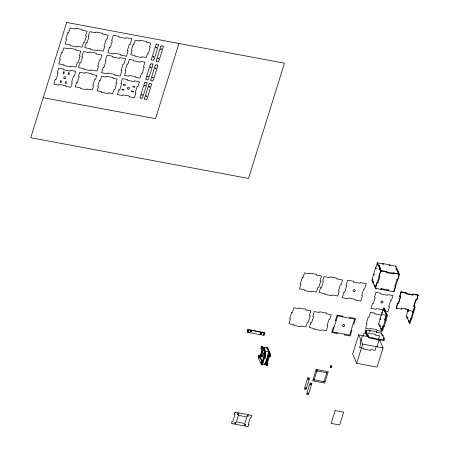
<?xml version="1.0" encoding="UTF-8"?>
<svg xmlns="http://www.w3.org/2000/svg" width="449" height="449" viewBox="0 0 449 449"><rect width="100%" height="100%" fill="white"/><g stroke="black" fill="none" stroke-linecap="round" stroke-linejoin="round"><path stroke-width="0.67" d="M262.076 355.855C262.306 357.814 263.047 353.324 262.182 355.395M261.851 348.789C261.879 350.377 262.716 346.942 261.077 348.688L261.823 346.302L264.859 353.29L264.113 355.681L265.146 355.855L264.214 355.361L264.366 355.709M259.051 357.78C259.028 359.352 260.005 355.9 258.282 357.657L259.028 355.266L259.803 355.412L262.839 362.399L262.379 363.886M267.155 361.765L268.019 354.968L269.888 356.759L270.629 354.373L267.593 347.38L266.566 347.206L266.201 348.368M235.579 412.642L235.652 412.305L251.114 415.196L251.013 415.516L251.788 415.662L251.244 417.413L250.469 417.267L248.218 424.479L248.993 424.625L248.449 426.376L247.674 426.23L247.573 426.55L232.111 423.66L232.212 423.34L231.437 423.194L231.981 421.443L232.756 421.589L235.007 414.371L234.232 414.231L234.776 412.479L235.551 412.625L235.652 412.305M262.446 362.534L262.446 361.933M263.125 360.727L262.362 363.426L265.713 352.746L263.339 347.29L262.929 347.212L262.306 349.215M178.96 43.458L155.506 118.693L43.216 97.686M249.122 332.243L247.253 331.873L247.646 329.779L248.572 330.273L247.646 329.779M247.253 331.873L247.797 330.127M247.102 331.525L247.876 331.671L247.927 332.339L263.389 335.235L264.135 332.844L263.984 332.496L248.522 329.6L248.42 329.92M247.927 332.339L248.522 329.6M263.984 332.496L264.034 333.164L264.809 333.31L264.265 335.061L263.339 334.561M264.298 334.123L264.657 332.962L248.673 329.953M259.146 357.421L258.231 356.983L258.776 355.238L259.702 355.731L258.776 355.238M261.952 348.514L261.021 348.02L261.571 346.269L262.598 346.448L265.634 353.436L265.174 354.923M259.185 356.545L259.55 355.378M259.702 355.731L259.803 355.412M261.571 346.269L262.497 346.768L262.598 346.448M259.601 357.898L261.89 350.551M260.218 357.309L260.92 354.867M261.049 354.637L262.3 350.63M260.364 357.37L260.785 356.035M261.2 354.699L262.446 350.691M260.723 357.612L262.519 351.848M263.518 348.649L263.917 347.369L267.318 348.003L268.99 351.848L265 364.655L262.278 364.15M261.924 356.242L262.278 354.979M262.121 362.927L262.895 363.073L261.963 362.573L261.576 364.672L261.419 364.324L262.351 364.818L261.324 364.644L262.064 362.253L259.028 355.266M267.593 347.38L267.492 347.7L266.717 347.554L266.818 347.234L269.855 354.227L269.108 356.613L270.141 356.792L270.685 355.041L269.754 354.547L270.141 356.792L269.209 356.293L269.361 356.646M262.396 361.456L264.192 355.698M265.185 352.493L265.589 351.213L263.917 347.369L264.046 349.445M262.182 362.685L265.303 352.667L265.713 352.746M262.098 364.79L262.199 364.47M264.893 355.827L264.989 355.507M262.25 365.138L265.786 353.79M269.114 353.38L269.523 353.458L265.982 364.812L265.572 364.734L269.114 353.38L268.586 352.168M267.89 364.004L266.959 363.51L267.89 364.004L267.346 365.755L266.319 365.576L267.06 363.19L265.954 360.648M266.47 365.929L270.006 354.575M267.093 365.722L267.194 365.402L266.414 365.256L266.571 365.609M267.374 364.818L267.834 363.336L267.009 361.428M337.738 332.889L337.513 333.618L331.631 332.518L333.354 326.984L334.135 327.13M342.727 316.882L342.957 316.152L337.076 315.052L335.352 320.58L336.127 320.726M344.546 334.163L344.316 334.892L350.198 335.992L351.921 330.458L351.146 330.312M349.535 318.156L349.76 317.421L355.642 318.521L353.919 324.055L353.144 323.909M382.857 264.293L383.087 263.563L395.923 266.285L399.419 274.328L393.975 291.794L375.409 288.32L371.912 280.277L375.482 267.991L376.256 268.137M376.408 268.491L375.633 268.345L377.356 262.811L383.238 263.911L383.008 264.641M372.917 279.693L372.142 279.547L373.147 281.86L372.917 282.589L373.691 282.73M379.136 265.264L378.911 265.993L378.137 265.847L378.361 265.118L379.136 265.264L380.477 268.339L380.247 269.069L379.472 268.923L379.697 268.193L380.477 268.339M368.18 336.632L358.65 334.847L352.661 354.059L356.674 363.292L377.093 367.108L383.081 347.896L379.601 339.899M375.257 285.081L374.483 284.935L374.253 285.665L375.033 285.811M376.565 288.213L375.257 287.972L376.98 282.438L377.912 282.932L379.905 276.533L378.978 276.034L380.701 270.506L386.583 271.606L386.505 272.683L393.313 273.957L393.386 272.874L399.268 273.974L397.696 279.862L396.77 279.362M375.409 288.32L380.853 270.854L377.356 262.811M369.875 331.592L370.105 330.862L365.772 330.054L365.548 330.784L366.188 332.254M365.621 332.597L365.851 331.867L366.625 332.013L366.401 332.743L365.621 332.597L366.962 335.672L367.737 335.818L368.584 337.777L379.871 340.207L379.949 339.13L384.277 339.938L384.047 340.668L379.719 339.859L379.949 339.13M356.674 363.292L362.663 344.08L358.65 334.847M386.583 271.606L386.505 272.683M381.364 288.342L381.291 289.42L380.365 288.926M366.962 335.672L367.187 334.943L365.851 331.867M367.737 335.818L367.961 335.089L367.187 334.943M389.665 265.567L389.889 264.831M389.816 265.915L390.046 265.185M369.723 331.244L369.948 330.515L376.756 331.789L376.683 332.866M368.584 337.777L368.814 337.047L367.961 335.089M372.917 338.585L373.141 337.856L368.814 337.047M393.386 272.874L393.313 273.957M373.068 338.933L373.141 337.856M388.172 289.616L388.099 290.694L387.942 290.346L388.722 290.492M395.698 267.015L395.923 266.285M380.241 326.137L379.467 325.991L378.614 324.032L381.953 312.476L382.728 312.622M382.879 312.975L382.105 312.83L383.603 308.025L384.378 308.171L386.073 313.318M395.923 269.175L396.153 268.446L396.927 268.592L396.697 269.321M376.526 332.518L376.756 331.789M384.153 308.901L384.378 308.171M379.467 325.991L379.691 325.261L380.466 325.407M385.562 313.789L385.792 313.06L386.567 313.206L386.342 313.935L385.562 313.789L383.603 308.025M397.264 272.251L397.488 271.522L396.153 268.446M398.039 272.397L398.263 271.667L397.488 271.522M381.65 331.025L383.149 326.221L383.923 326.367L382.43 331.171L381.65 331.025L379.691 325.261M394.014 290.829L395.547 285.912L395.698 286.26L394.924 286.12L396.922 279.716M378.322 339.921L379.59 335.846L375.263 335.038L375.487 334.309L368.685 333.035L368.455 333.764L364.128 332.956L362.859 337.025L362.085 336.879L360.087 343.283L360.861 343.429L359.593 347.504L363.92 348.312L363.696 349.041L370.498 350.315L370.728 349.586L375.055 350.394L376.324 346.319L377.104 346.465L379.096 340.061M383.149 326.221L383.3 326.575L386.64 315.018L385.792 313.06M381.01 333.68L381.235 332.95L376.907 332.137M386.073 320.317L384.524 320.025L386.017 315.22L381.689 314.412L381.465 315.142L374.657 313.868L374.887 313.138L370.554 312.33L369.061 317.129L368.287 316.988L366.289 323.392L367.063 323.533L365.57 328.337L369.897 329.145L370.122 328.415L376.93 329.689L376.7 330.419L381.027 331.227L382.526 326.429L384.08 326.715L386.073 320.317L387.42 315.159L386.567 313.206M381.858 335.633L382.088 334.903L381.235 332.95M382.638 335.779L382.862 335.049L382.088 334.903M384.204 338.125L383.424 337.979L383.199 338.709L383.974 338.855L384.204 338.125L382.862 335.049M401.434 308.008L401.355 309.092L396.254 308.132L397.595 302.98L398.527 303.479L397.595 302.98M398.527 303.479L400.519 297.075L399.593 296.576L401.092 291.777L406.193 292.731L406.121 293.809L412.923 295.083L413.001 294.005L418.103 294.959L416.756 300.112L415.83 299.618L413.832 306.016L414.764 306.515L413.265 311.314L408.163 310.36L408.236 309.282L408.163 310.36M396.254 308.132L397.747 303.333M399.745 296.929L401.092 291.777M398.37 303.126L400.368 296.722L399.593 296.576M406.121 293.809L406.193 292.731M407.877 318.296L407.103 318.15L406.255 316.197L408.197 309.12M412.923 295.083L413.001 294.005M407.103 318.15L407.333 317.421L408.107 317.566M409.292 323.185L410.79 318.386L411.565 318.526L410.066 323.331L409.292 323.185L407.333 317.421M413.978 306.095L414.208 305.365L415.056 307.324L411.716 318.88L410.79 318.386M413.989 306.37L415.982 299.966M410.942 318.734L414.612 306.162L413.832 306.016M418.103 294.959L416.756 300.112M250.52 331.137L251.036 332.12L251.53 331.429L250.637 331.564L251.171 331.699L251.418 331.16M260.42 332.928L260.746 333.613L261.267 332.967M268.968 353.689L268.839 354.643L269.03 353.666M260.6 355.99L260.88 354.688M377.906 263.686L377.132 263.541L378.137 265.847M380.853 270.854L399.419 274.328M381.751 271.471L380.477 271.235L379.472 268.923M373.484 274.395L374.264 274.541M373.641 274.749L374.415 274.895M378.978 276.034L379.905 276.533M373.147 281.86L373.922 282M401.243 292.125L406.345 293.079M413.153 294.353L418.255 295.307M381.521 288.69L388.323 289.964M405.963 293.461L412.771 294.735M414.281 307.178L415.056 307.324M404.835 308.643L406.193 308.901M401.586 308.356L408.388 309.63M396.102 307.784L397.376 308.02M412.783 311.982L413.563 312.128M407.597 311.045L408.371 311.191M407.748 311.393L408.528 311.539M412.94 312.33L413.714 312.476M384.456 309.984L385.231 310.13M383.115 309.832L376.313 308.564L376.082 309.294L370.981 308.34L372.479 303.535L373.254 303.681L375.246 297.277L374.472 297.131L375.97 292.327L381.072 293.287L380.847 294.016L387.65 295.285L387.88 294.555L392.982 295.509L391.489 300.314L390.709 300.168L388.716 306.572L389.491 306.718L387.992 311.522L382.89 310.568M384.226 310.714L385.001 310.86M406.255 316.197L407.03 316.343M386.64 315.018L387.42 315.159M408.669 320.502L409.443 320.642M408.444 321.231L409.219 321.372M379.955 318.88L380.735 319.026M385.147 319.817L385.921 319.963M380.112 319.233L380.887 319.379M378.614 324.032L379.388 324.178M381.027 328.337L381.807 328.483M380.803 329.066L381.577 329.212M373.293 338.204L380.101 339.478M362.663 344.08L383.081 347.896M259.876 334.252L261.223 334.505M261.021 348.02L261.801 348.166M265.589 351.213L268.99 351.848M264.859 353.29L265.634 353.436M269.855 354.227L270.629 354.373M269.905 354.895L270.685 355.041M262.053 354.895L262.339 355.395L261.963 356.383L261.806 355.804L261.874 356.354M258.231 356.983L259.006 357.129M262.064 362.253L262.839 362.399M267.06 363.19L267.834 363.336M414.612 306.162L414.764 306.515M413.114 310.966L413.265 311.314M411.565 318.526L411.716 318.88M400.368 296.722L400.519 297.075M394.772 285.766L394.924 286.12M383.087 263.563L383.238 263.911M393.824 291.446L393.975 291.794M401.204 308.738L401.355 309.092M375.482 267.991L375.633 268.345M377.761 282.584L377.912 282.932M374.483 284.935L375.487 287.242M381.953 312.476L382.105 312.83M383.923 326.367L384.08 326.715M383.424 337.979L384.277 339.938M379.719 339.859L379.871 340.207M369.948 330.515L370.105 330.862M365.772 330.054L366.625 332.013M264.657 332.962L264.809 333.31M264.113 334.707L264.265 335.061M263.237 334.881L263.389 335.235M267.34 347.352L267.492 347.7M266.566 347.206L266.717 347.554M269.333 355.49L269.888 356.759M268.008 354.07L269.108 356.613M262.345 346.415L262.497 346.768M261.077 348.688L264.113 355.681M267.194 365.402L267.346 365.755M265.191 362.994L266.319 365.576M265.045 363.522L265.572 364.734M247.876 331.671L248.028 332.019M258.282 357.657L261.324 364.644M264.803 355.681L267.503 362.567M267.997 357.18L268.451 356.281M264.91 363.275L265 364.655M263.771 353.442C264.225 354.154 264.051 351.601 263.771 353.442M268.766 354.379L268.929 353.745L268.771 354.334M269.546 354.519L269.625 354.789L269.546 354.48M266.751 363.494L266.751 363.454M237.588 414.045C238.088 414.999 239.39 413.54 237.723 414.36C237.24 413.024 239.744 413.686 237.588 414.045M265.567 363.252C265.965 364.094 265.881 361.4 265.567 363.252M265.976 363.331L266.072 363.606L266.235 362.629L265.976 363.314M268.362 354.289C268.766 355.103 268.665 352.476 268.362 354.289M308.053 379.169C309.03 380.673 309.193 377.603 308.053 379.169M310.338 384.423C311.314 385.921 311.471 382.885 310.338 384.423M260.981 362.377C261.324 363.32 261.374 360.536 260.981 362.332M244.66 424.838C245.233 425.708 246.378 424.552 244.739 425.108C244.817 423.968 246.434 424.507 244.66 424.838M247.455 415.875C248.044 416.711 249.111 415.718 247.506 416.105C247.73 414.988 249.212 415.634 247.461 415.853M313.649 379.832C314.715 381.285 314.743 378.254 313.655 379.803M316.444 370.868C317.505 372.305 317.583 369.274 316.45 370.835M323.516 381.678C324.616 383.104 324.605 380.101 323.521 381.644M326.311 372.715C327.349 374.185 327.45 371.127 326.311 372.715M234.793 422.992C235.13 424.311 236.567 421.959 235.321 423.429C233.789 422.683 236.993 422.122 234.799 422.958M305.258 388.104C306.083 389.681 306.577 386.583 305.258 388.104M307.543 393.363C308.418 394.918 308.805 391.865 307.543 393.363M141.671 94.913C142.501 96.49 142.962 93.426 141.671 94.913M147.463 76.437C148.305 78.014 148.714 74.955 147.463 76.437M146.082 96.165C146.874 97.742 147.435 94.677 146.082 96.165M153.075 56.799C153.928 58.376 154.321 55.317 153.075 56.799M152.318 77.514C153.165 79.086 153.592 76.038 152.318 77.514M157.835 58.465C158.609 60.026 159.171 57.045 157.84 58.421M144.567 85.624C145.324 87.196 145.942 84.216 144.572 85.579M150.359 67.148C151.201 68.725 151.605 65.683 150.359 67.148M148.978 86.876C149.736 88.453 150.331 85.456 148.989 86.831M155.966 47.51C156.718 49.081 157.335 46.107 155.977 47.465M155.214 68.226C156.028 69.803 156.521 66.755 155.214 68.226M160.725 49.177C161.528 50.759 162.05 47.701 160.725 49.177M260.482 333.489C261.267 335.089 261.829 331.991 260.482 333.489M76.498 82.768L75.252 86.842L80.365 87.768L80.147 88.498L86.96 89.733L87.185 89.003L92.298 89.929L93.538 85.849L92.763 85.708L94.717 79.299L95.497 79.439L96.737 75.365L91.624 74.439L91.849 73.709L85.029 72.474L84.805 73.204L79.692 72.278L78.452 76.352L79.226 76.498L77.273 82.908L76.498 82.768M99.633 80.191L97.68 86.601L98.454 86.741L97.214 90.816L101.547 91.602L101.328 92.337L108.142 93.566L108.366 92.836L112.699 93.622L113.945 89.547L114.72 89.688L116.678 83.273L115.898 83.132L117.144 79.058L112.806 78.272L113.03 77.542L106.211 76.308L105.986 77.037L101.654 76.251L100.408 80.332L99.633 80.191M127.151 64.033L125.198 70.442L125.973 70.583L124.508 75.393L128.841 76.173L129.065 75.443L135.884 76.678L135.66 77.408L139.998 78.193L141.463 73.389L142.238 73.529L144.196 67.114L143.416 66.974L144.881 62.17L140.548 61.384L140.324 62.114L133.505 60.879L133.729 60.149L129.391 59.363L127.926 64.173L127.151 64.033M133.224 44.114L131.271 50.524L132.045 50.664L130.805 54.739L135.138 55.524L134.913 56.26L141.732 57.489L141.957 56.759L146.29 57.545L147.536 53.47L148.31 53.611L150.263 47.196L149.489 47.055L150.729 42.981L146.396 42.195L146.621 41.465L139.802 40.23L139.577 40.96L135.244 40.174L133.998 44.255L133.224 44.114M66.671 22.45L30.745 137.708L248.522 178.444L284.442 63.186L66.671 22.45M61.558 52.561L59.56 58.965L60.334 59.105L58.841 63.91L63.943 64.864L63.719 65.593L70.521 66.867L70.751 66.138L75.853 67.092L77.351 62.293L78.126 62.433L80.124 56.035L79.344 55.889L80.842 51.085L75.741 50.131L75.965 49.401L69.163 48.127L68.933 48.857L63.831 47.903L62.332 52.707L61.558 52.561M67.838 32.654L65.84 39.057L66.62 39.203L65.122 44.002L70.224 44.956L69.999 45.686L76.801 46.96L77.032 46.23L82.133 47.184L83.632 42.386L84.406 42.526L86.404 36.128L85.624 35.982L87.123 31.177L82.021 30.223L82.246 29.494L75.443 28.22L75.213 28.949L70.111 27.995L68.613 32.799L67.838 32.654M55.294 79.35L53.801 84.148L58.903 85.102L59.133 84.373L65.936 85.647L65.711 86.376L70.813 87.331L72.311 82.532L71.537 82.386L73.529 75.982L74.304 76.128L75.802 71.324L70.701 70.37L70.471 71.099L63.668 69.825L63.893 69.095L58.791 68.141L57.292 72.946L58.067 73.092L56.074 79.49L55.294 79.35M60.789 80.803L60.245 82.554L61.025 82.7L61.569 80.949L60.789 80.803M63.584 71.84L63.04 73.591L63.814 73.737L64.359 71.986L63.584 71.84M65.784 81.74L65.24 83.486L66.02 83.632L66.564 81.886L65.784 81.74M68.579 72.777L68.035 74.523L68.809 74.669L69.354 72.923L68.579 72.777M79.928 62.77L78.429 67.575L84.311 68.675L84.081 69.404L90.889 70.678L91.113 69.949L96.995 71.049L98.494 66.244L97.714 66.098L99.712 59.695L100.486 59.84L101.985 55.042L96.103 53.942L96.333 53.212L89.525 51.938L89.3 52.668L83.419 51.568L81.92 56.372L82.7 56.512L80.702 62.916L79.928 62.77M86.208 42.863L84.709 47.667L90.591 48.767L90.361 49.497L97.169 50.771L97.394 50.041L103.276 51.141L104.774 46.337L103.994 46.191L105.992 39.787L106.767 39.933L108.265 35.134L102.383 34.034L102.613 33.305L95.805 32.031L95.581 32.76L89.699 31.66L88.2 36.464L88.981 36.605L86.983 43.009L86.208 42.863M103.281 67.142L101.558 72.676L107.434 73.776L107.665 73.041L114.473 74.315L114.242 75.045L120.124 76.145L121.847 70.616L121.073 70.471L123.065 64.067L123.84 64.213L125.568 58.679L119.687 57.579L119.462 58.308L112.654 57.034L112.884 56.305L107.002 55.205L105.279 60.738L106.054 60.884L104.056 67.288L103.281 67.142M109.562 47.235L107.839 52.769L113.72 53.869L113.945 53.134L120.753 54.408L120.523 55.137L126.405 56.237L128.128 50.709L127.353 50.563L129.346 44.159L130.126 44.305L131.849 38.771L125.967 37.671L125.742 38.401L118.934 37.127L119.165 36.397L113.283 35.297L111.56 40.831L112.334 40.977L110.336 47.381L109.562 47.235M118.923 89.822L117.43 94.621L122.532 95.575L122.762 94.846L129.565 96.12L129.34 96.849L134.442 97.803L135.94 93.005L135.16 92.859L137.158 86.455L137.933 86.601L139.431 81.797L134.33 80.842L134.099 81.572L127.292 80.298L127.522 79.568L122.42 78.614L120.921 83.419L121.696 83.565L119.698 89.963L118.923 89.822M122.117 89.132L121.892 89.862L123.75 90.21L123.975 89.474L122.117 89.132M123.582 84.429L123.357 85.158L125.215 85.506L125.439 84.777L123.582 84.429M131.647 90.911L131.417 91.641L133.274 91.989L133.505 91.259L131.647 90.911M133.112 86.214L132.882 86.943L134.739 87.291L134.969 86.562L133.112 86.214M156.005 44.664L151.47 59.217L151.807 59.279L151.582 60.009L153.44 60.357L153.665 59.627L154.007 59.689L158.542 45.141L158.2 45.08L158.43 44.35L156.572 44.002L156.342 44.732L156.005 44.664M144.6 82.779L140.066 97.326L140.408 97.394L140.178 98.123L142.036 98.471L142.266 97.736L142.602 97.803L147.137 83.256L146.801 83.188L147.025 82.459L145.167 82.111L144.943 82.841L144.6 82.779M150.393 64.302L145.858 78.85L146.2 78.917L145.97 79.647L147.828 79.995L148.058 79.265L148.394 79.327L152.929 64.779L152.593 64.718L152.817 63.983L150.959 63.64L150.735 64.37L150.393 64.302M149.012 84.03L144.477 98.578L144.819 98.645L144.589 99.375L146.447 99.723L146.677 98.988L147.014 99.055L151.549 84.507L151.212 84.44L151.436 83.71L149.579 83.362L149.354 84.092L149.012 84.03M160.764 46.331L156.23 60.879L156.572 60.941L156.342 61.67L158.2 62.018L158.43 61.289L158.766 61.35L163.301 46.803L162.959 46.741L163.189 46.011L161.331 45.663L161.101 46.393L160.764 46.331M155.247 65.38L150.712 79.928L151.055 79.995L150.825 80.725L152.682 81.073L152.913 80.343L153.249 80.405L157.784 65.857L157.447 65.795L157.672 65.066L155.814 64.718L155.59 65.447L155.247 65.38M238.385 415.342L236.337 421.92L244.84 423.514L246.888 416.936L238.385 415.342M302.222 277.544L300.229 283.948L301.004 284.088L299.505 288.892L304.613 289.846L304.383 290.576L311.191 291.85L311.415 291.12L316.523 292.075L318.015 287.27L318.796 287.416L320.788 281.012L320.014 280.872L321.512 276.068L316.405 275.114L316.635 274.384L309.827 273.11L309.602 273.839L304.495 272.885L303.002 277.684L302.222 277.544M291.631 312.403L289.639 318.807L290.413 318.953L288.915 323.757L294.022 324.711L293.792 325.441L300.6 326.715L300.824 325.985L305.926 326.939L307.425 322.135L308.199 322.281L310.197 315.877L309.423 315.731L310.916 310.927L305.814 309.973L306.044 309.243L299.236 307.969L299.006 308.704L293.904 307.745L292.406 312.549L291.631 312.403M320.592 287.753L319.099 292.557L324.975 293.657L324.75 294.387L331.553 295.661L331.783 294.931L337.659 296.031L339.158 291.227L338.383 291.081L340.381 284.677L341.156 284.823L342.649 280.024L336.772 278.924L336.997 278.189L330.195 276.921L329.964 277.65L324.088 276.55L322.59 281.349L323.364 281.495L321.372 287.899L320.592 287.753M310.775 322.764L309.282 327.562L314.384 328.516L314.154 329.252L320.962 330.52L321.192 329.791L326.294 330.745L327.792 325.946L327.012 325.8L329.01 319.396L329.785 319.542L331.283 314.738L326.182 313.784L326.406 313.054L319.604 311.78L319.374 312.51L314.272 311.555L312.773 316.36L313.548 316.506L311.555 322.91L310.775 322.764M307.812 377.755L304.276 389.109L306.055 389.44L309.591 378.086L307.812 377.755M310.096 383.008L306.56 394.362L308.34 394.699L311.875 383.345L310.096 383.008M316.203 369.46L312.667 380.814L324.734 383.07L328.27 371.716L316.203 369.46M316.932 370.863L314.137 379.826L324.004 381.672L326.799 372.704L316.932 370.863M343.951 292.125L342.222 297.653L348.104 298.753L348.334 298.024L355.137 299.298L354.912 300.027L360.788 301.127L362.517 295.594L361.737 295.453L363.735 289.049L364.509 289.195L366.232 283.661L360.356 282.561L360.126 283.291L353.324 282.017L353.548 281.287L347.672 280.187L345.943 285.721L346.718 285.867L344.725 292.271L343.951 292.125M337.626 315.928L332.636 331.934L349.648 335.117L354.637 319.11L337.626 315.928M330.408 366.042L330.183 366.76A0.836 0.735 -23.5 0 0 331.306 367.192A0.836 0.735 -23.5 0 0 331.665 366.053A0.836 0.735 -23.5 0 0 330.408 366.042M335.145 410.605L331.154 423.413L339.657 425.007L343.653 412.199L335.145 410.605M265.533 353.756L264.758 353.61L265.69 354.109L265.533 353.756M330.868 367.159A0.696 0.617 -23.5 0 0 331.626 366.255A0.696 0.617 -23.5 0 0 330.453 366.171A0.696 0.617 -23.5 0 0 330.868 367.159M343.457 326.524A1.111 0.982 -23.5 0 0 344.658 325.087A1.111 0.982 -23.5 0 0 342.795 324.953A1.111 0.982 -23.5 0 0 343.457 326.524M354.048 291.659A1.111 0.982 -23.5 0 0 355.249 290.222A1.111 0.982 -23.5 0 0 353.391 290.093A1.111 0.982 -23.5 0 0 354.048 291.659M381.802 302.923A1.111 0.982 -23.5 0 0 383.003 301.492A1.111 0.982 -23.5 0 0 381.139 301.358A1.111 0.982 -23.5 0 0 381.802 302.923M64.555 78.732A1.111 0.982 -23.5 0 0 65.846 77.363A1.111 0.982 -23.5 0 0 64.005 77.116A1.111 0.982 -23.5 0 0 64.555 78.732M128.178 89.205A1.111 0.982 -23.5 0 0 129.475 87.836A1.111 0.982 -23.5 0 0 127.634 87.589A1.111 0.982 -23.5 0 0 128.178 89.205"/></g></svg>
